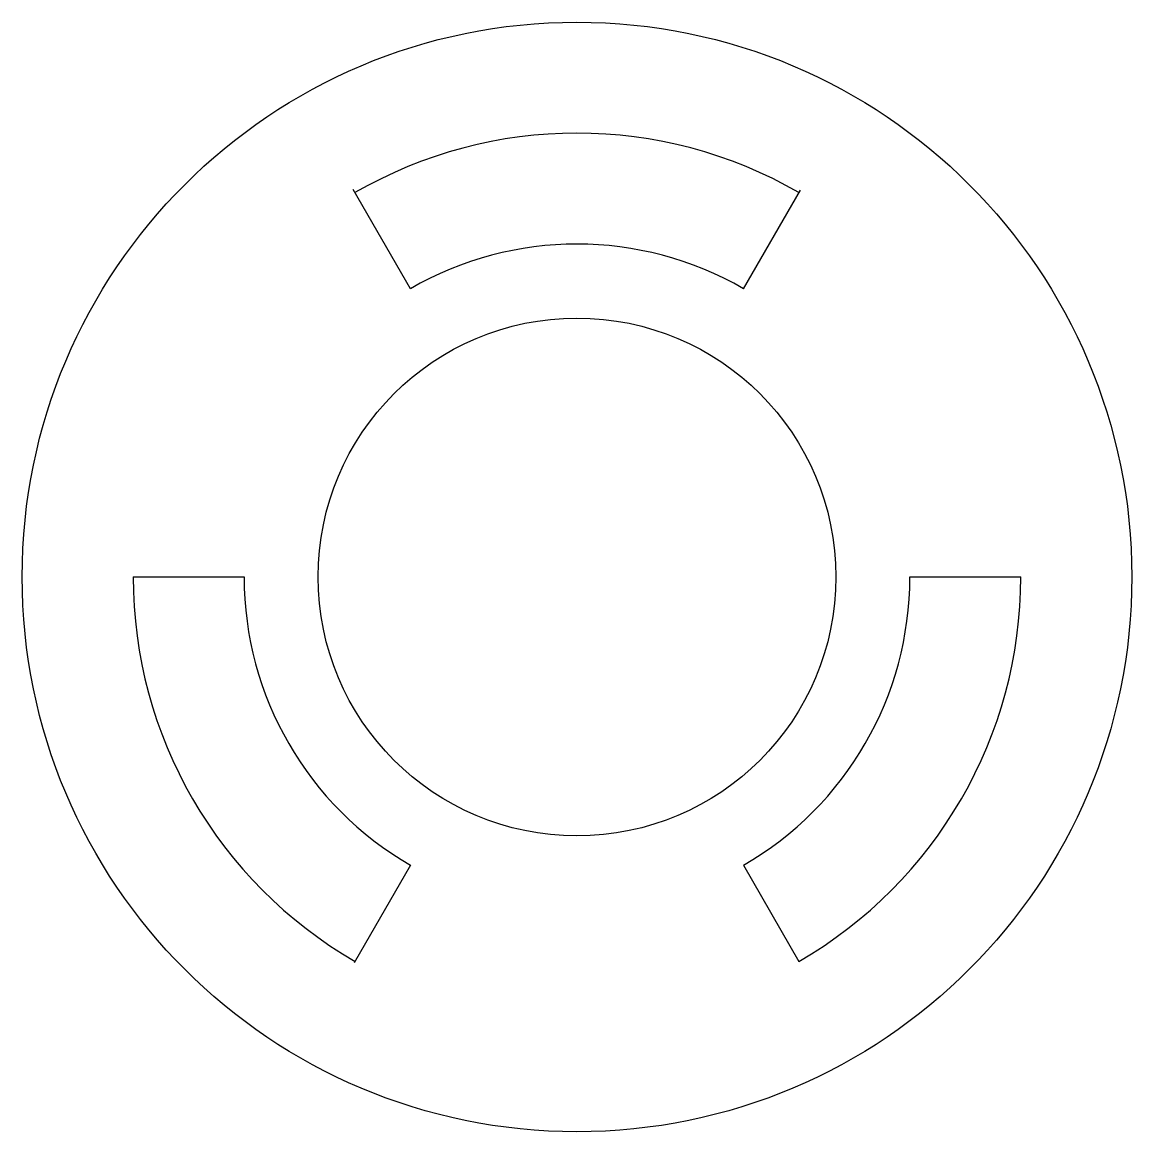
# Model space of a CAD drawing. Header units: inches. Extents: x -54 to 96, y -60 to 90.
import ezdxf

# ---------------------------------------------------------------- set-up
doc = ezdxf.new("R2010")
doc.units = ezdxf.units.IN
doc.header["$MEASUREMENT"] = 0

msp = doc.modelspace()

# ---------------------------------------------------------------- linework, layer by layer
for p, q in [((-1.05, 54.16), (-8.81, 67.58)), ((43.95, 54.16), (51.65, 67.49)), ((-38.55, 15.19), (-23.55, 15.19)), ((66.45, 15.19), (81.45, 15.19)), ((-1.05, -23.78), (-8.65, -36.95)), ((43.95, -23.78), (51.45, -36.77))]:
    msp.add_line(p, q)
for radius in [75, 35]:
    msp.add_circle((21.45, 15.19), radius)
for radius, start, end in [(60, 60, 120.0112), (45, 60.0001, 120.006), (60, 180, 240), (45, 180, 240), (45, 300.0004, 0), (60, 300, 0)]:
    msp.add_arc((21.45, 15.19), radius, start, end)

doc.saveas('drawing.dxf')
